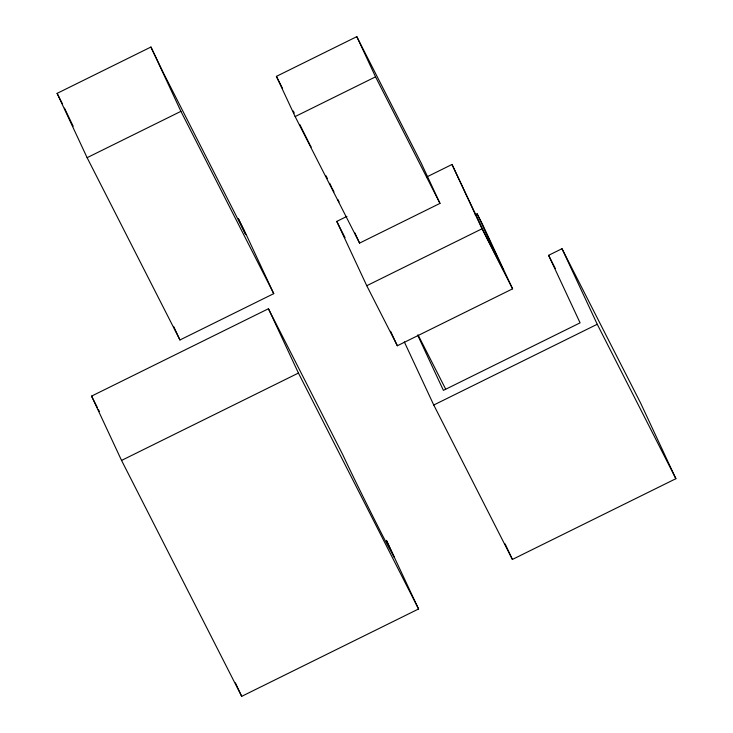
<?xml version="1.0" encoding="UTF-8"?>
<svg xmlns="http://www.w3.org/2000/svg" width="733" height="733" viewBox="0 0 733 733"><rect width="100%" height="100%" fill="white"/><g stroke="black" fill="none" stroke-linecap="round" stroke-linejoin="round"><path stroke-width="1.1" d="M57.119 93.366L150.925 47.031L163.88 73.831L245.793 234.679L238.298 218.608L243.759 229.328L273.748 293.64L179.952 339.975L87.117 157.677L57.119 93.366L62.58 104.086M87.117 157.677L180.914 111.343L150.925 47.031M276.405 76.369L356.806 36.65L421.246 163.184L439.983 203.389L359.582 243.099L295.142 116.565L276.405 76.369L282.571 88.473M295.142 116.565L375.543 76.846L356.806 36.65M475.094 214.806L477.128 213.807L482.598 224.527L512.587 288.839L397.341 345.765L366.757 285.714L336.768 221.403L346.966 216.363M426.514 177.065L452.014 164.476L483.716 231.472L503.379 270.074L477.128 213.807M91.561 396.113L268.443 308.74L342.714 454.579A59.794 0.99 63.7 0 0 370.055 510.773A59.794 0.99 63.7 0 0 390.607 550.547L394.207 557.126L386.401 540.368L418.57 608.976L241.688 696.35L121.55 460.434L91.561 396.113L97.269 407.337M366.757 285.714L482.002 228.788L452.014 164.476M121.55 460.434L298.432 373.06L268.443 308.74M417.645 335.118L443.41 390.368L580.087 322.85L548.605 255.322L562 248.707L640.642 403.123L675.881 478.695L512.394 559.444L433.753 405.028L404.314 341.88M433.753 405.028L597.239 324.27L562 248.707M310.141 145.088L311.177 147.049M308.446 141.79L309.72 144.264M337.812 199.449L339.086 201.923M597.239 324.27L675.881 478.695M548.605 255.322L555.348 268.571M482.002 228.788L512.587 288.839M375.543 76.846L439.983 203.389M418.149 335.073L445.655 389.086M336.768 221.403L345.06 237.684M180.914 111.343L273.748 293.64M298.432 373.06L418.57 608.976M73.19 126.268L64.458 108.108M98.314 409.371L99.349 411.415M308.025 140.965L302.683 130.337M332.095 188.106L333.955 191.835M329.731 183.323L331.628 187.172M299.843 124.564L302.216 129.374M326.066 175.838L327.422 178.623M293.301 111.013L294.254 113.029M505.156 543.923L512.394 559.444M354.781 232.792L359.582 243.099M390.57 331.243L397.341 345.765M173.666 326.497L179.952 339.975M235.403 682.863L241.688 696.35"/></g></svg>
